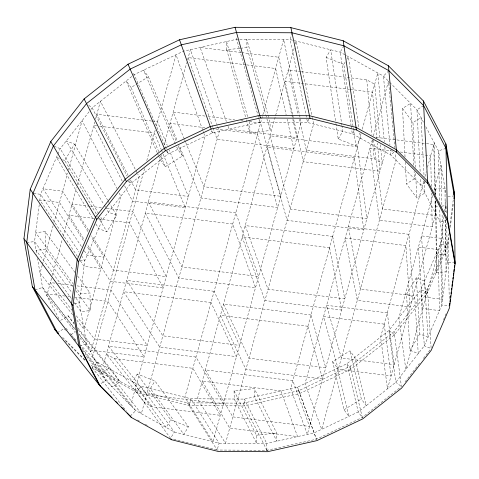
<?xml version="1.0" encoding="UTF-8"?>
<svg xmlns="http://www.w3.org/2000/svg" width="479" height="479" viewBox="0 0 479 479"><rect width="100%" height="100%" fill="white"/><g stroke="black" fill="none" stroke-linecap="round" stroke-linejoin="round"><path stroke-width="0.36" stroke-dasharray="2.4 1.8" d="M39.242 204.653L34.536 241.626L36.829 254.714M39.709 200.952L40.559 194.294L57.564 154.795M443.949 216.7L440.47 244.062L441.842 305.081L424.298 345.826L395.792 382.278L358.25 411.952L314.242 432.836L266.761 443.494L219.053 443.207L174.356 431.998L135.719 410.623L105.781 380.536L84.921 354.556M444.608 211.52L446.117 199.689M449.26 298.585L447.973 241.23L448.907 233.848M449.751 227.208L453.224 199.905M448.057 245.003L440.47 244.062L420.825 289.693L388.888 330.522L346.844 363.765L297.555 387.152L244.374 399.091L190.929 398.773L140.868 386.212L97.596 362.268L92.178 367.698L137.09 392.546L189.049 405.581L244.518 405.917L299.716 393.522L350.879 369.249L394.516 334.749L427.663 292.37L448.057 245.003L449.08 236.937M450.296 227.405L453.278 203.946M42.224 265.15L40.038 273.06L72.598 314.751M42.421 264.432L53.139 225.609M53.935 222.735L67.635 173.123M68.425 170.249L82.125 120.642L116.756 188.307M51.564 278.275L46.798 295.543L75.227 331.947M52.361 275.395L62.294 239.422M63.084 236.542L76.592 187.618M77.388 184.738L94.716 121.977M95.465 119.265L100.428 101.279L137.443 173.584M144.61 168.512L92.525 357.172L130.647 405.521L204.934 136.437L203.94 133.623M146.796 160.591L155.178 130.228M156.34 126.031L176.021 54.744L203.689 132.917M161.333 154.897L103.219 365.381L141.341 413.73L219.304 131.348L216.813 124.306M164.117 144.802L186.804 62.629M187.6 59.743L190.385 49.654L216.562 123.6M189.049 405.581L190.929 398.773L219.053 443.207L217.173 450.021L172.009 438.692M291.98 32.776L290.1 39.583L307.584 122.522L352.281 133.737L390.918 155.112L420.855 185.193L440.057 221.933L447.212 262.827L441.842 305.081L449.428 306.027M294.166 48.319L197.402 398.809L225.519 443.249L313.649 124.043L312.266 117.499M295.363 43.99L296.16 41.104L312.116 116.768M308.53 119.121L307.584 122.522L259.875 122.241L212.395 132.899L168.386 153.777L130.851 183.457L102.338 219.909L84.795 260.654L79.424 302.908L86.579 343.802L105.781 380.536L99.087 384.685M361.094 133.527L290.645 388.703L307.332 434.387L385.296 152.005L384.805 146.831M362.286 129.198L377.811 72.976L384.314 141.664M372.327 139.79L305.009 383.613L321.702 429.298L395.989 160.214L395.289 152.825M373.398 135.91L388.505 81.185L394.804 147.658M423.705 180.948L380.601 337.078L387.499 388.828L435.818 213.82L435.531 201.114M424.897 176.631L426.286 171.596M427.478 167.279L434.231 142.814L435.381 194.384M432.651 195.492L398.905 317.715L405.809 369.471L442.572 236.303L442.075 213.879M434.04 190.462L440.991 165.297L441.919 207.15M57.857 154.112L60.204 148.664L90.315 110.164M91.112 365.423L135.018 389.714L187.313 402.833L243.134 403.168L298.686 390.696L350.173 366.267L394.091 331.546L427.448 288.897L447.973 241.23M443.524 319.727L446.183 313.559M96.237 213.82L64.731 160.543L74.514 144.143L66.264 140.916L103.841 204.461M95.956 224.07L98.608 228.567L106.865 231.794L116.648 215.394L109.434 203.198M137.222 374.027L132.659 381.673L166.147 427.454L170.704 419.808L137.222 374.027L154.927 380.949L188.409 426.735L183.852 434.381L150.364 388.595L154.927 380.949M335.498 120.624L326.103 57.408L330.666 49.762L341.479 122.534M137.09 392.546L140.868 386.212L174.356 431.998L170.572 438.333L135.018 389.714M343.94 45.81L340.162 52.145L350.975 124.917M335.935 123.564L338.228 139L355.933 145.921L343.808 64.33L345.329 61.779M346.85 59.234L348.371 56.684L358.855 127.252M338.228 139L342.784 131.354L342.024 126.211M354.173 130.569L352.281 133.737L351.52 128.594M355.933 145.921L360.489 138.281L359.729 133.132M406.515 294.214L414.766 297.441L418.245 353.568L409.988 350.341L406.515 294.214L416.299 277.814L424.55 281.041L428.028 337.168L419.778 333.941L416.299 277.814M409.988 350.341L419.778 333.941M90.77 109.583L92.142 107.835L134.186 74.592L183.475 51.205L236.656 39.266L290.1 39.583L340.162 52.145L383.434 76.089L389.199 81.879M405.072 381.823L420.167 362.531M423.364 358.436L430.681 349.083M388.852 70.658L383.434 76.089L389.936 144.772M130.3 416.047L135.719 410.623L97.596 362.268L80.831 345.425M393.876 152.154L390.918 155.112L390.427 149.945M187.313 402.833L217.173 450.021L266.911 450.32L316.403 439.207L362.286 417.437L401.414 386.499L394.091 331.546M158.788 151.681L131.078 87.513L148.4 76.772L143.532 70.156L175.673 144.562M158.645 155.986L160.411 160.088L165.279 166.704L182.601 155.962L178.182 145.718M60.605 320.385L68.06 315.763L74.083 323.271M405.03 156.932L402.528 108.398L410.605 103.386L413.838 166.111M57.372 332.725L64.066 328.576L65.455 330.306M423.658 105.631L416.964 109.781L420.161 171.757M71.048 334.581L75.395 331.887M415.281 167.393L412.97 122.594L421.047 117.589L424.047 175.829M82.478 349.981L112.14 386.93L120.217 381.925L109.775 367.728L101.704 372.734L81.304 347.329M424.316 181.056L424.933 193.001L416.862 198.007L406.42 183.81L414.497 178.805L414.107 171.338M425.113 182.553L420.855 185.193L420.472 177.727M332.63 361.585L337.497 368.201L348.898 416.389L344.036 409.773L332.63 361.585L349.951 350.844L354.819 357.46L366.225 405.647L361.358 399.031L349.951 350.844M344.036 409.773L361.358 399.031M35.045 290.017L42.553 287.43L75.574 329.708M445.985 148.34L438.477 150.927L439.626 202.503M79.753 346.155L86.579 343.802L79.245 334.402M446.883 219.58L440.057 221.933L439.776 209.227M247.583 116.637L226.567 41.529L226.747 49.762L239.745 48.343M240.47 48.265L246.972 47.559L265.582 114.08M246.362 119.864L249.96 132.737L270.186 130.533L270.012 122.301L268.809 118.008M75.029 272.479L45.11 231.62L35.68 232.65L73.083 283.718M435.603 194.27L435.543 189.067L444.973 188.043L445.231 211.808M26.728 242.476L34.536 241.626L71.94 292.693M447.913 196.576L454.302 195.881M72.766 286.538L45.487 249.29L36.057 250.313L71.263 298.381M445.512 220.562L446.075 271.803L436.644 272.832L435.92 206.736L438.099 206.497M441.722 206.102L445.35 205.707L445.416 211.646M74.341 302.584L80.945 311.595L90.369 310.572L89.992 292.903L80.562 293.932L76.161 287.921M436.644 272.832L436.267 255.163L445.692 254.139L445.32 219.975M74.449 303.452L79.424 302.908L75.023 296.902M455.026 261.971L447.212 262.827L446.781 223.465M234.057 390.798L256.451 435.201L256.624 443.434L234.237 399.031L234.057 390.798L254.283 388.595L276.676 432.998L276.85 441.231L254.463 396.828L254.283 388.595M256.451 435.201L276.676 432.998M240.931 52.534L200.156 47.457L226.333 121.409M241.673 52.624L278.742 57.24L292.681 118.774M245.99 64.803L188.187 57.612L212.868 127.336M246.733 64.899L275.635 68.491L286.131 114.828M300.77 71.622L288.166 70.054L298.333 114.942M301.513 71.712L366.752 79.831L374.704 84.232L379.949 139.623M349.532 89.334L285.059 81.31L292.603 114.613M350.275 89.423L372.506 92.19L376.841 137.982M205.012 116.056L173.147 112.092L184.295 139.048M207.976 116.427L234.656 119.744M240.584 120.486L243.548 120.852M249.481 121.588L260.594 122.971L280.742 196.288L204.012 186.738L185.72 142.502M376.063 137.341L425.627 143.508M426.364 143.604L433.764 144.52L434.842 193.103M151.592 121.055L96.854 114.242L128.091 175.272M152.328 121.145L157.507 121.792L167.225 145.287M204.868 127.683L170.039 123.348L177.182 140.628M215.987 129.067L257.486 134.228L277.634 207.545L200.905 197.995L179.188 145.466M392.93 151.083L369.998 148.233L379.428 220.208L432.238 226.783L431.489 193.151M400.324 152.005L430.657 155.777L431.339 186.421M380.44 144.796L382.188 163.255L374.237 158.86L306.368 150.412L299.315 119.283M96.704 125.863L93.746 125.498L122.265 181.218M99.662 126.234L154.4 133.042L161.261 149.634M33.662 193.438L40.559 194.294L79.011 251.972M89.812 206.245L72.06 204.036L88.609 230.435M90.555 206.341L101.65 207.718M106.829 208.365L132.719 211.586L166.237 276.611L113.427 270.036L91.758 235.464M94.106 218.424L68.952 215.293L84.316 239.805M98.542 218.975L129.611 222.843L163.129 287.861L110.32 281.293L87.076 244.206M79.969 260.049L84.795 260.654L81.903 256.313M54.816 283.131L50.373 282.58L71.928 310.176M57.773 283.502L73.305 285.43M77.005 285.891L111.032 290.124L147.209 345.521L94.399 338.952L75.598 314.877M65.024 296.046L47.265 293.837L75.239 329.654M67.982 296.411L70.94 296.782M74.64 297.243L107.925 301.381L144.101 356.777L91.291 350.209L78.909 334.354M114.277 358.526L192.863 368.303L220.268 415.317L152.4 406.875L144.448 402.474L106.326 354.125L114.277 358.526L152.4 406.875M326.103 57.408L343.808 64.33M54.049 146.257L60.204 148.664L99.303 214.772M427.663 292.37L420.825 289.693L424.298 345.826L431.142 348.496L427.448 288.897M59.228 158.393L56.48 157.322L93.297 219.58M62.665 159.741L64.731 160.543M116.648 215.394L108.392 212.167L105.739 207.67M98.919 218.574L102.338 219.909L99.68 215.418M170.704 419.808L188.409 426.735M137.443 419.999L139.395 421.077M145.239 424.316L147.837 425.753M88.765 105.302L92.142 107.835L127.115 176.158M394.516 334.749L388.888 330.522L395.792 382.278L401.414 386.499M128.037 181.343L130.851 183.457L129.492 180.805M389.72 82.406L416.964 109.781L423.454 122.193M74.017 338.581L77.161 341.737M62.635 337.39L85.112 359.98M65.282 340.677L85.849 361.34M77.796 327.887L109.775 367.728M78.502 329.959L120.217 381.925M66.012 328.277L67.401 330.007M70.179 333.474L71.575 335.204M72.036 335.785L73.892 338.09M74.353 338.671L77.137 342.132M92.178 367.698L126.624 411.389M76.73 320.038L84.065 329.432L120.834 196.264L119.133 192.947M79.813 337.821L90.818 351.915L139.138 176.901L137.778 174.248M402.528 108.398L412.97 122.594M133.378 73.497L134.186 74.592L166.321 148.999M350.879 369.249L346.844 363.765L358.25 411.952L362.286 417.437M182.601 155.962L177.739 149.34L175.967 145.245M131.078 87.513L126.211 80.897L157.166 152.573M166.369 151.035L168.386 153.777L166.62 149.682M68.06 315.763L74.149 324.044M77.67 276.084L89.992 292.903M75.85 290.741L90.369 310.572M81.388 246.446L42.936 188.774L62.635 191.223L88.639 232.71M84.28 250.786L87.178 255.127L104.003 257.223L90.998 236.476M77.454 256.463L39.829 200.03L59.528 202.479L83.951 241.446M80.346 260.804L84.07 266.384L100.895 268.479L86.711 245.847M74.514 144.143L107.535 199.988M107.919 200.629L109.056 202.557M104.218 205.102L105.356 207.03M97.752 216.388L106.865 231.794M425.843 126.761L438.477 150.927L446.111 194.558M58.941 318.78L42.553 287.43L37.464 258.349M130.468 179.912L135.563 189.864L188.373 196.438L169.225 150.125M124.642 185.864L132.455 201.12L185.265 207.694L161.543 150.322M243.134 403.168L267.605 451.691M148.4 76.772L176.41 141.622M160.854 156.459L165.279 166.704M157.465 153.256L158.345 155.304M184.577 139.742L185.439 141.814M298.686 390.696L316.403 439.207L297.555 387.152L299.716 393.522M266.899 449.721L267.366 451.038M228.082 126.336L229.076 129.15L296.944 137.599L292.843 119.499M213.119 128.037L217.107 139.305L293.837 148.855L287.113 119.169M268.611 117.289L246.793 39.326L246.972 47.559M265.785 114.798L270.186 130.533M258.474 117.229L236.656 39.266L236.614 37.218M258.672 117.948L259.875 122.241L259.798 118.828M248.984 121.642L249.787 124.504L249.96 132.737M226.747 49.762L245.559 117.002M350.173 366.267L362.639 418.927M292.765 115.337L303.261 161.668L379.991 171.219L377.332 143.149M351.083 125.654L351.412 127.857M341.587 123.271L341.916 125.474M373.494 139.94L382.535 208.952L435.345 215.526L434.998 199.833M366.752 79.831L371.926 134.485M372.488 140.395L374.237 158.86M415.586 173.368L416.862 198.007M405.3 162.159L406.42 183.81M435.543 189.067L435.668 194.959M435.794 200.845L435.92 206.736M266.911 450.32L266.761 443.494L244.374 399.091L244.518 405.917M45.11 231.62L45.487 249.29M446.596 206.383L446.668 213.065M435.674 200.952L436.267 255.163M283.628 39.547L184.87 397.253L212.987 441.686L301.117 122.486L283.628 39.547M357.466 146.67L270.018 135.791L290.166 209.101L366.896 218.652L357.466 146.67M354.358 157.926L266.911 147.047L287.059 220.358L363.789 229.908L354.358 157.926M235.806 212.772L148.358 201.887L181.876 266.911L258.606 276.461L235.806 212.772M408.97 234.321L348.311 226.771L360.4 289.124L413.209 295.699L408.97 234.321M441.201 238.332L421.502 235.878L425.741 297.255L442.572 299.351L441.201 238.332M232.692 224.028L145.251 213.143L178.769 278.167L255.499 287.717L232.692 224.028M332.671 236.47L245.23 225.585L268.03 289.274L344.76 298.824L332.671 236.47M405.863 245.577L345.203 238.027L357.292 300.381L410.102 306.955L405.863 245.577M438.093 249.583L418.395 247.134L422.634 308.512L439.465 310.608L438.093 249.583M329.564 247.721L242.123 236.842L264.923 300.531L341.653 310.081L329.564 247.721M214.119 291.31L126.672 280.431L162.848 335.827L239.578 345.377L214.119 291.31M387.283 312.859L326.63 305.315L341.371 358.041L394.187 364.615L387.283 312.859M211.011 302.566L123.564 291.687L159.741 347.083L236.47 356.627L211.011 302.566M310.991 315.008L223.543 304.129L249.002 358.19L325.732 367.74L310.991 315.008M384.176 324.115L323.523 316.565L338.264 369.297L391.08 375.871L384.176 324.115M307.883 326.265L220.436 315.386L245.895 369.447L322.624 378.991L307.883 326.265M195.971 357.047L108.523 346.167L146.646 394.516L223.376 404.066L195.971 357.047M292.843 380.745L205.395 369.866L232.8 416.88L309.53 426.43L292.843 380.745M280.874 390.9L202.288 381.116L229.692 428.136L297.561 436.579L280.874 390.9M212.395 132.899L211.401 130.084L212.395 132.899"/><path stroke-width="0.72" d="M23.95 238.686L30.237 189.247L50.762 141.58L84.118 98.931L128.037 64.21L179.523 39.781L235.075 27.309L290.897 27.644L343.192 40.763L388.391 65.773L423.418 100.967L445.883 143.951L454.26 191.792L455.05 264.019L449.47 307.913L431.25 350.233L401.63 388.098L362.639 418.927L316.924 440.62L267.605 451.691L218.041 451.398L171.608 439.746L131.48 417.544L100.38 386.296L54.792 329.51L32.327 286.532L23.95 238.686L73 305.656L80.43 348.131L100.38 386.296M73 305.656L78.58 261.762L96.8 219.436L126.42 181.571L165.411 150.747L211.125 129.055L260.444 117.978L310.009 118.277L356.436 129.923L396.57 152.13L427.669 183.379L447.614 221.543L455.05 264.019M453.882 194.743L454.26 191.792M453.93 198.809L454.302 195.881L445.985 148.34L423.658 105.631L388.852 70.658L343.94 45.81L291.98 32.776L236.512 32.44L181.313 44.834L130.15 69.108L86.513 103.608L53.367 145.987L32.973 193.354L26.728 242.476L35.045 290.017L57.372 332.725L58.426 333.785M449.518 305.291L449.799 303.087M449.985 301.62L450.266 299.417M450.547 297.214L450.733 295.747M451.014 293.543L451.2 292.076M451.481 289.873L451.667 288.406M451.948 286.202L452.224 283.999M452.416 282.532L452.601 281.059M452.883 278.862L453.068 277.389M453.35 275.191L453.625 272.988M453.817 271.515L454.092 269.318M454.373 267.114L454.559 265.641M454.84 263.444L455.026 261.971L447.566 219.346L427.549 181.044L396.337 149.688L356.065 127.402L309.47 115.714L259.726 115.415L210.233 126.528L164.351 148.298L125.223 179.236L95.501 217.232L77.215 259.708L71.611 303.758L79.071 346.389L99.087 384.685L112.092 397.756M54.792 329.51L57.929 332.666M115.732 401.414L117.816 403.504M121.456 407.162L124.055 409.773M127.18 412.91L131.48 417.544M32.327 286.532L80.43 348.131M170.919 438.806L171.608 439.746M30.237 189.247L78.58 261.762M50.762 141.58L96.8 219.436M84.118 98.931L126.42 181.571M128.037 64.21L165.411 150.747M179.523 39.781L211.125 129.055M235.075 27.309L260.444 117.978M290.897 27.644L310.009 118.277M343.192 40.763L356.436 129.923M388.391 65.773L396.57 152.13M423.418 100.967L427.669 183.379M445.883 143.951L447.614 221.543"/></g></svg>
